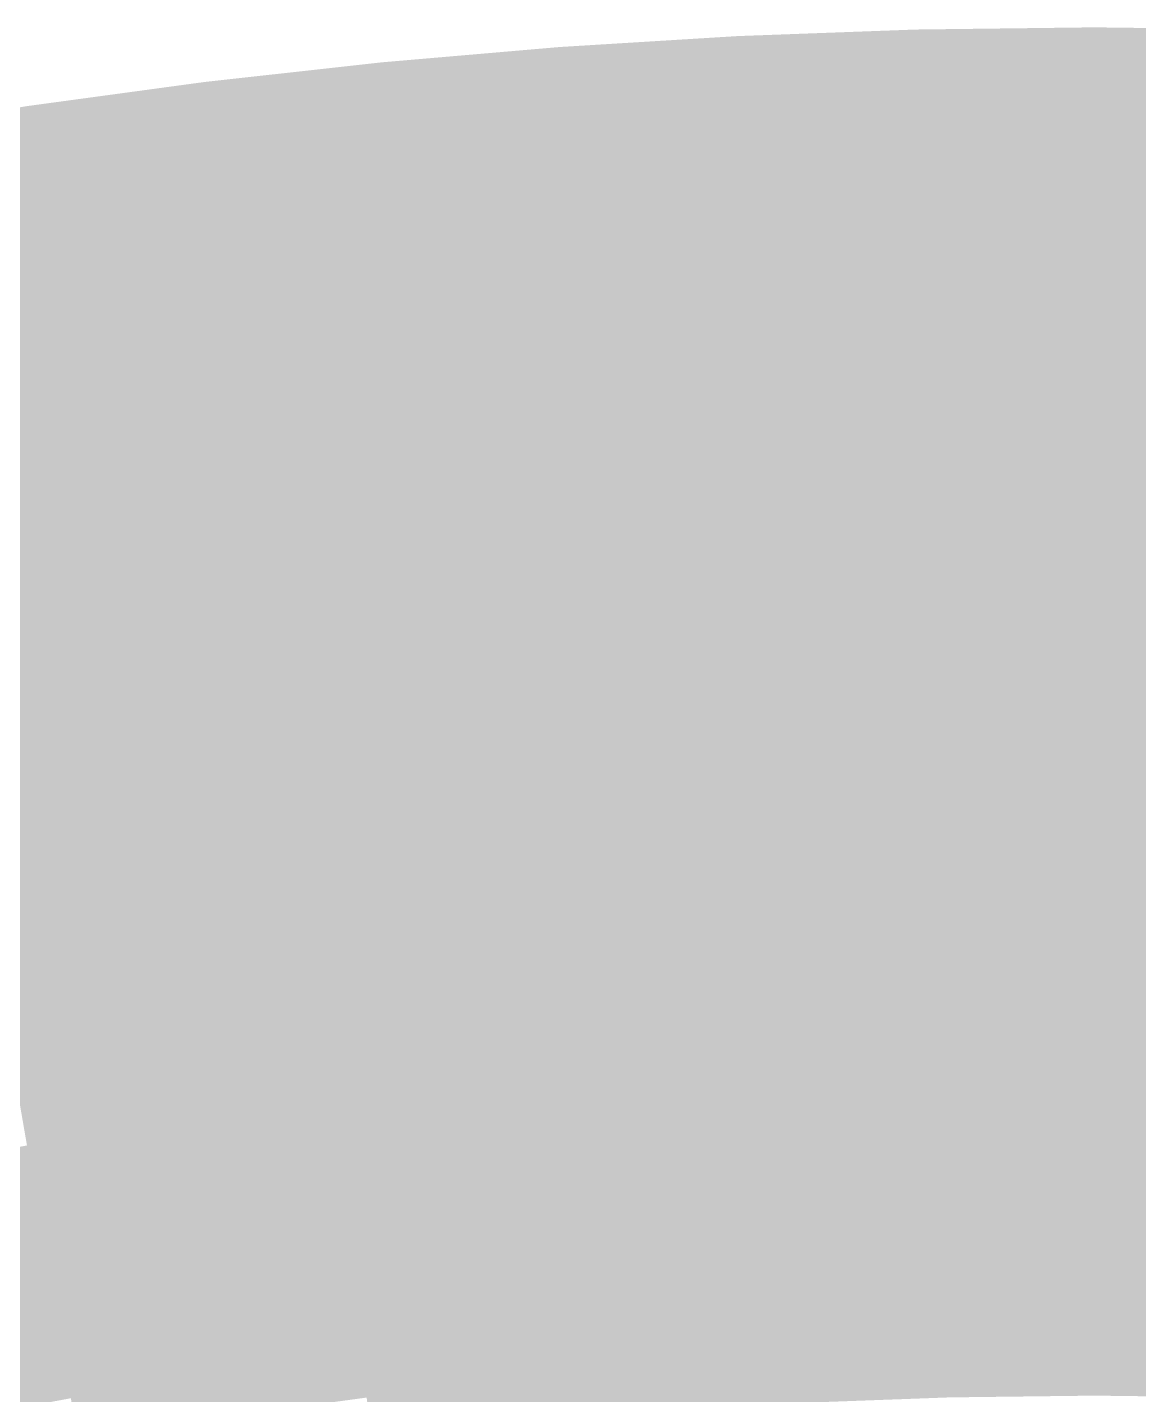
# Model space of a CAD drawing. Header units: inches. Extents: x -266 to 784, y -170 to 213.
# Drawn here: x -24.95 to 1.04, y 138.02 to 170 of the extents above; entities that cross this region are included whole.
import ezdxf

# ---------------------------------------------------------------- set-up
doc = ezdxf.new("R2010")
doc.units = ezdxf.units.IN
doc.header["$MEASUREMENT"] = 0

msp = doc.modelspace()

# ---------------------------------------------------------------- linework, layer by layer
at = {"color": 98, "true_color": 0x020301}
for points in [[(-8.292437, 168.796432), (-8.341505, 169.795228), (-4.147468, 168.9491), (-4.172009, 169.948799)], [(-4.147468, 168.9491), (-4.172009, 169.948799), (0, 169), (0, 170)], [(0, 169), (0, 170), (4.147468, 168.9491), (4.172009, 169.948799)], [(-16.564897, 168.186219), (-16.662914, 169.181404), (-12.432411, 168.542087), (-12.505976, 169.539378)], [(-12.432411, 168.542087), (-12.505976, 169.539378), (-8.292437, 168.796432), (-8.341505, 169.795228)], [(-20.687404, 167.729041), (-20.809815, 168.721521), (-16.564897, 168.186219), (-16.662914, 169.181404)], [(-24.79745, 167.17083), (-24.944181, 168.160007), (-20.687404, 167.729041), (-20.809815, 168.721521)], [(-28.892559, 166.511922), (-29.063521, 167.497199), (-24.79745, 167.17083), (-24.944181, 168.160007)]]:
    msp.add_solid(points, dxfattribs=at)
at = {"color": 98, "true_color": 0x050803}
for points in [[(-8.243369, 167.797637), (-8.292437, 168.796432), (-4.122926, 167.949402), (-4.147468, 168.9491)], [(-4.122926, 167.949402), (-4.147468, 168.9491), (0, 168), (0, 169)], [(0, 168), (0, 169), (4.122926, 167.949402), (4.147468, 168.9491)], [(-16.46688, 167.191034), (-16.564897, 168.186219), (-12.358847, 167.544797), (-12.432411, 168.542087)], [(-12.358847, 167.544797), (-12.432411, 168.542087), (-8.243369, 167.797637), (-8.292437, 168.796432)], [(-20.564993, 166.736562), (-20.687404, 167.729041), (-16.46688, 167.191034), (-16.564897, 168.186219)], [(-24.65072, 166.181654), (-24.79745, 167.17083), (-20.564993, 166.736562), (-20.687404, 167.729041)], [(-28.721597, 165.526644), (-28.892559, 166.511922), (-24.65072, 166.181654), (-24.79745, 167.17083)]]:
    msp.add_solid(points, dxfattribs=at)
at = {"color": 98, "true_color": 0x080c05}
for points in [[(-8.194302, 166.798841), (-8.243369, 167.797637), (-4.098385, 166.949703), (-4.122926, 167.949402)], [(-12.285282, 166.547506), (-12.358847, 167.544797), (-8.194302, 166.798841), (-8.243369, 167.797637)], [(-16.368862, 166.195849), (-16.46688, 167.191034), (-12.285282, 166.547506), (-12.358847, 167.544797)], [(-20.442583, 165.744082), (-20.564993, 166.736562), (-16.368862, 166.195849), (-16.46688, 167.191034)], [(-24.503989, 165.192477), (-24.65072, 166.181654), (-20.442583, 165.744082), (-20.564993, 166.736562)], [(-28.550635, 164.541366), (-28.721597, 165.526644), (-24.503989, 165.192477), (-24.65072, 166.181654)]]:
    msp.add_solid(points, dxfattribs=at)
at = {"color": 98, "true_color": 0x090c05}
for points in [[(-4.098385, 166.949703), (-4.122926, 167.949402), (0, 167), (0, 168)], [(0, 167), (0, 168), (4.098385, 166.949703), (4.122926, 167.949402)]]:
    msp.add_solid(points, dxfattribs=at)
at = {"color": 88, "true_color": 0x0c1008}
for points in [[(-8.145234, 165.800046), (-8.194302, 166.798841), (-4.073844, 165.950004), (-4.098385, 166.949703)], [(-4.073844, 165.950004), (-4.098385, 166.949703), (0, 166), (0, 167)], [(0, 166), (0, 167), (4.073844, 165.950004), (4.098385, 166.949703)]]:
    msp.add_solid(points, dxfattribs=at)
at = {"color": 88, "true_color": 0x0b1008}
for points in [[(-12.211718, 165.550216), (-12.285282, 166.547506), (-8.145234, 165.800046), (-8.194302, 166.798841)], [(-16.270845, 165.200665), (-16.368862, 166.195849), (-12.211718, 165.550216), (-12.285282, 166.547506)], [(-20.320172, 164.751603), (-20.442583, 165.744082), (-16.270845, 165.200665), (-16.368862, 166.195849)], [(-24.357259, 164.203301), (-24.503989, 165.192477), (-20.320172, 164.751603), (-20.442583, 165.744082)], [(-28.379674, 163.556089), (-28.550635, 164.541366), (-24.357259, 164.203301), (-24.503989, 165.192477)]]:
    msp.add_solid(points, dxfattribs=at)
at = {"color": 88, "true_color": 0x0f140a}
for points in [[(-4.049303, 164.950305), (-4.073844, 165.950004), (0, 165), (0, 166)], [(0, 165), (0, 166), (4.049303, 164.950305), (4.073844, 165.950004)], [(-8.096166, 164.80125), (-8.145234, 165.800046), (-4.049303, 164.950305), (-4.073844, 165.950004)]]:
    msp.add_solid(points, dxfattribs=at)
at = {"color": 88, "true_color": 0x0e140a}
for points in [[(-12.138153, 164.552925), (-12.211718, 165.550216), (-8.096166, 164.80125), (-8.145234, 165.800046)], [(-16.172828, 164.20548), (-16.270845, 165.200665), (-12.138153, 164.552925), (-12.211718, 165.550216)], [(-20.197761, 163.759123), (-20.320172, 164.751603), (-16.172828, 164.20548), (-16.270845, 165.200665)], [(-24.210528, 163.214124), (-24.357259, 164.203301), (-20.197761, 163.759123), (-20.320172, 164.751603)]]:
    msp.add_solid(points, dxfattribs=at)
at = {"color": 88, "true_color": 0x11190c}
for points in [[(-12.064588, 163.555635), (-12.138153, 164.552925), (-8.047099, 163.802455), (-8.096166, 164.80125)], [(-16.074811, 163.210295), (-16.172828, 164.20548), (-12.064588, 163.555635), (-12.138153, 164.552925)], [(-20.075351, 162.766644), (-20.197761, 163.759123), (-16.074811, 163.210295), (-16.172828, 164.20548)], [(-24.063798, 162.224948), (-24.210528, 163.214124), (-20.075351, 162.766644), (-20.197761, 163.759123)]]:
    msp.add_solid(points, dxfattribs=at)
at = {"color": 88, "true_color": 0x12190c}
for points in [[(-8.047099, 163.802455), (-8.096166, 164.80125), (-4.024761, 163.950606), (-4.049303, 164.950305)], [(-4.024761, 163.950606), (-4.049303, 164.950305), (0, 164), (0, 165)], [(0, 164), (0, 165), (4.024761, 163.950606), (4.049303, 164.950305)]]:
    msp.add_solid(points, dxfattribs=at)
at = {"color": 88, "true_color": 0x0d140a}
msp.add_solid([(-28.208712, 162.570811), (-28.379674, 163.556089), (-24.210528, 163.214124), (-24.357259, 164.203301)], dxfattribs=at)
at = {"color": 88, "true_color": 0x151d0e}
for points in [[(-11.991024, 162.558344), (-12.064588, 163.555635), (-7.998031, 162.803659), (-8.047099, 163.802455)], [(-7.998031, 162.803659), (-8.047099, 163.802455), (-4.00022, 162.950907), (-4.024761, 163.950606)], [(-4.00022, 162.950907), (-4.024761, 163.950606), (0, 163), (0, 164)]]:
    msp.add_solid(points, dxfattribs=at)
at = {"color": 88, "true_color": 0x161d0e}
msp.add_solid([(0, 163), (0, 164), (4.00022, 162.950907), (4.024761, 163.950606)], dxfattribs=at)
at = {"color": 88, "true_color": 0x141d0e}
for points in [[(-15.976794, 162.21511), (-16.074811, 163.210295), (-11.991024, 162.558344), (-12.064588, 163.555635)], [(-19.95294, 161.774164), (-20.075351, 162.766644), (-15.976794, 162.21511), (-16.074811, 163.210295)], [(-23.917067, 161.235771), (-24.063798, 162.224948), (-19.95294, 161.774164), (-20.075351, 162.766644)]]:
    msp.add_solid(points, dxfattribs=at)
at = {"color": 88, "true_color": 0x10190c}
msp.add_solid([(-28.03775, 161.585533), (-28.208712, 162.570811), (-24.063798, 162.224948), (-24.210528, 163.214124)], dxfattribs=at)
at = {"color": 88, "true_color": 0x182110}
for points in [[(-11.917459, 161.561054), (-11.991024, 162.558344), (-7.948963, 161.804864), (-7.998031, 162.803659)], [(-7.948963, 161.804864), (-7.998031, 162.803659), (-3.975679, 161.951209), (-4.00022, 162.950907)], [(-3.975679, 161.951209), (-4.00022, 162.950907), (0, 162), (0, 163)]]:
    msp.add_solid(points, dxfattribs=at)
at = {"color": 88, "true_color": 0x192110}
msp.add_solid([(0, 162), (0, 163), (3.975679, 161.951209), (4.00022, 162.950907)], dxfattribs=at)
at = {"color": 88, "true_color": 0x172110}
for points in [[(-15.878777, 161.219926), (-15.976794, 162.21511), (-11.917459, 161.561054), (-11.991024, 162.558344)], [(-19.830529, 160.781685), (-19.95294, 161.774164), (-15.878777, 161.219926), (-15.976794, 162.21511)]]:
    msp.add_solid(points, dxfattribs=at)
at = {"color": 88, "true_color": 0x131d0e}
msp.add_solid([(-27.866788, 160.600256), (-28.03775, 161.585533), (-23.917067, 161.235771), (-24.063798, 162.224948)], dxfattribs=at)
at = {"color": 250, "true_color": 0x1b2512}
for points in [[(-11.843895, 160.563764), (-11.917459, 161.561054), (-7.899896, 160.806068), (-7.948963, 161.804864)], [(-7.899896, 160.806068), (-7.948963, 161.804864), (-3.951138, 160.95151), (-3.975679, 161.951209)]]:
    msp.add_solid(points, dxfattribs=at)
at = {"color": 250, "true_color": 0x1c2512}
for points in [[(-3.951138, 160.95151), (-3.975679, 161.951209), (0, 161), (0, 162)], [(0, 161), (0, 162), (3.951138, 160.95151), (3.975679, 161.951209)]]:
    msp.add_solid(points, dxfattribs=at)
at = {"color": 88, "true_color": 0x162110}
for points in [[(-23.770337, 160.246595), (-23.917067, 161.235771), (-19.830529, 160.781685), (-19.95294, 161.774164)], [(-27.695826, 159.614978), (-27.866788, 160.600256), (-23.770337, 160.246595), (-23.917067, 161.235771)]]:
    msp.add_solid(points, dxfattribs=at)
at = {"color": 88, "true_color": 0x1a2512}
for points in [[(-15.78076, 160.224741), (-15.878777, 161.219926), (-11.843895, 160.563764), (-11.917459, 161.561054)], [(-19.708119, 159.789205), (-19.830529, 160.781685), (-15.78076, 160.224741), (-15.878777, 161.219926)]]:
    msp.add_solid(points, dxfattribs=at)
at = {"color": 250, "true_color": 0x1e2a14}
for points in [[(-7.850828, 159.807273), (-7.899896, 160.806068), (-3.926597, 159.951811), (-3.951138, 160.95151)], [(-11.77033, 159.566473), (-11.843895, 160.563764), (-7.850828, 159.807273), (-7.899896, 160.806068)]]:
    msp.add_solid(points, dxfattribs=at)
at = {"color": 250, "true_color": 0x1f2a14}
for points in [[(-3.926597, 159.951811), (-3.951138, 160.95151), (0, 160), (0, 161)], [(0, 160), (0, 161), (3.926597, 159.951811), (3.951138, 160.95151)]]:
    msp.add_solid(points, dxfattribs=at)
at = {"color": 88, "true_color": 0x192512}
for points in [[(-23.623606, 159.257418), (-23.770337, 160.246595), (-19.708119, 159.789205), (-19.830529, 160.781685)], [(-27.524864, 158.6297), (-27.695826, 159.614978), (-23.623606, 159.257418), (-23.770337, 160.246595)]]:
    msp.add_solid(points, dxfattribs=at)
at = {"color": 250, "true_color": 0x1d2a14}
for points in [[(-15.682742, 159.229556), (-15.78076, 160.224741), (-11.77033, 159.566473), (-11.843895, 160.563764)], [(-19.585708, 158.796726), (-19.708119, 159.789205), (-15.682742, 159.229556), (-15.78076, 160.224741)]]:
    msp.add_solid(points, dxfattribs=at)
at = {"color": 99, "true_color": 0x212e16}
for points in [[(-7.80176, 158.808478), (-7.850828, 159.807273), (-3.902055, 158.952112), (-3.926597, 159.951811)], [(-11.696766, 158.569183), (-11.77033, 159.566473), (-7.80176, 158.808478), (-7.850828, 159.807273)]]:
    msp.add_solid(points, dxfattribs=at)
at = {"color": 250, "true_color": 0x222e16}
msp.add_solid([(-3.902055, 158.952112), (-3.926597, 159.951811), (0, 159), (0, 160)], dxfattribs=at)
at = {"color": 250, "true_color": 0x232e16}
msp.add_solid([(0, 159), (0, 160), (3.902055, 158.952112), (3.926597, 159.951811)], dxfattribs=at)
at = {"color": 250, "true_color": 0x1c2a14}
for points in [[(-23.476876, 158.268242), (-23.623606, 159.257418), (-19.585708, 158.796726), (-19.708119, 159.789205)], [(-27.353902, 157.644423), (-27.524864, 158.6297), (-23.476876, 158.268242), (-23.623606, 159.257418)]]:
    msp.add_solid(points, dxfattribs=at)
at = {"color": 99, "true_color": 0x202e16}
for points in [[(-15.584725, 158.234372), (-15.682742, 159.229556), (-11.696766, 158.569183), (-11.77033, 159.566473)], [(-19.463297, 157.804246), (-19.585708, 158.796726), (-15.584725, 158.234372), (-15.682742, 159.229556)]]:
    msp.add_solid(points, dxfattribs=at)
at = {"color": 99, "true_color": 0x253219}
for points in [[(-7.752693, 157.809682), (-7.80176, 158.808478), (-3.877514, 157.952413), (-3.902055, 158.952112)], [(-3.877514, 157.952413), (-3.902055, 158.952112), (0, 158), (0, 159)]]:
    msp.add_solid(points, dxfattribs=at)
at = {"color": 99, "true_color": 0x263219}
msp.add_solid([(0, 158), (0, 159), (3.877514, 157.952413), (3.902055, 158.952112)], dxfattribs=at)
at = {"color": 99, "true_color": 0x1f2e16}
for points in [[(-23.330145, 157.279065), (-23.476876, 158.268242), (-19.463297, 157.804246), (-19.585708, 158.796726)], [(-27.18294, 156.659145), (-27.353902, 157.644423), (-23.330145, 157.279065), (-23.476876, 158.268242)]]:
    msp.add_solid(points, dxfattribs=at)
at = {"color": 99, "true_color": 0x243219}
msp.add_solid([(-11.623201, 157.571892), (-11.696766, 158.569183), (-7.752693, 157.809682), (-7.80176, 158.808478)], dxfattribs=at)
at = {"color": 99, "true_color": 0x233219}
for points in [[(-15.486708, 157.239187), (-15.584725, 158.234372), (-11.623201, 157.571892), (-11.696766, 158.569183)], [(-19.340887, 156.811766), (-19.463297, 157.804246), (-15.486708, 157.239187), (-15.584725, 158.234372)]]:
    msp.add_solid(points, dxfattribs=at)
at = {"color": 99, "true_color": 0x28361b}
for points in [[(-3.852973, 156.952715), (-3.877514, 157.952413), (0, 157), (0, 158)], [(-7.703625, 156.810887), (-7.752693, 157.809682), (-3.852973, 156.952715), (-3.877514, 157.952413)]]:
    msp.add_solid(points, dxfattribs=at)
at = {"color": 99, "true_color": 0x29361b}
msp.add_solid([(0, 157), (0, 158), (3.852973, 156.952715), (3.877514, 157.952413)], dxfattribs=at)
at = {"color": 99, "true_color": 0x223219}
for points in [[(-23.183415, 156.289889), (-23.330145, 157.279065), (-19.340887, 156.811766), (-19.463297, 157.804246)], [(-27.011978, 155.673867), (-27.18294, 156.659145), (-23.183415, 156.289889), (-23.330145, 157.279065)]]:
    msp.add_solid(points, dxfattribs=at)
at = {"color": 99, "true_color": 0x27361b}
msp.add_solid([(-11.549636, 156.574602), (-11.623201, 157.571892), (-7.703625, 156.810887), (-7.752693, 157.809682)], dxfattribs=at)
at = {"color": 99, "true_color": 0x26361b}
for points in [[(-15.388691, 156.244002), (-15.486708, 157.239187), (-11.549636, 156.574602), (-11.623201, 157.571892)], [(-19.218476, 155.819287), (-19.340887, 156.811766), (-15.388691, 156.244002), (-15.486708, 157.239187)]]:
    msp.add_solid(points, dxfattribs=at)
at = {"color": 99, "true_color": 0x25361b}
msp.add_solid([(-23.036684, 155.300712), (-23.183415, 156.289889), (-19.218476, 155.819287), (-19.340887, 156.811766)], dxfattribs=at)
at = {"color": 99, "true_color": 0x2a3b1d}
msp.add_solid([(-11.476072, 155.577311), (-11.549636, 156.574602), (-7.654557, 155.812091), (-7.703625, 156.810887)], dxfattribs=at)
at = {"color": 89, "true_color": 0x2b3b1d}
msp.add_solid([(-7.654557, 155.812091), (-7.703625, 156.810887), (-3.828432, 155.953016), (-3.852973, 156.952715)], dxfattribs=at)
at = {"color": 89, "true_color": 0x2c3b1d}
for points in [[(-3.828432, 155.953016), (-3.852973, 156.952715), (0, 156), (0, 157)], [(0, 156), (0, 157), (3.828432, 155.953016), (3.852973, 156.952715)]]:
    msp.add_solid(points, dxfattribs=at)
at = {"color": 99, "true_color": 0x293b1d}
for points in [[(-15.290674, 155.248817), (-15.388691, 156.244002), (-11.476072, 155.577311), (-11.549636, 156.574602)], [(-19.096065, 154.826807), (-19.218476, 155.819287), (-15.290674, 155.248817), (-15.388691, 156.244002)]]:
    msp.add_solid(points, dxfattribs=at)
at = {"color": 99, "true_color": 0x24361b}
msp.add_solid([(-26.841017, 154.68859), (-27.011978, 155.673867), (-23.036684, 155.300712), (-23.183415, 156.289889)], dxfattribs=at)
at = {"color": 99, "true_color": 0x283b1d}
msp.add_solid([(-22.889954, 154.311536), (-23.036684, 155.300712), (-19.096065, 154.826807), (-19.218476, 155.819287)], dxfattribs=at)
at = {"color": 89, "true_color": 0x2d3f1f}
for points in [[(-11.402507, 154.580021), (-11.476072, 155.577311), (-7.60549, 154.813296), (-7.654557, 155.812091)], [(-15.192657, 154.253633), (-15.290674, 155.248817), (-11.402507, 154.580021), (-11.476072, 155.577311)]]:
    msp.add_solid(points, dxfattribs=at)
at = {"color": 89, "true_color": 0x2e3f1f}
msp.add_solid([(-7.60549, 154.813296), (-7.654557, 155.812091), (-3.80389, 154.953317), (-3.828432, 155.953016)], dxfattribs=at)
at = {"color": 89, "true_color": 0x2f3f1f}
msp.add_solid([(-3.80389, 154.953317), (-3.828432, 155.953016), (0, 155), (0, 156)], dxfattribs=at)
at = {"color": 89, "true_color": 0x303f1f}
msp.add_solid([(0, 155), (0, 156), (3.80389, 154.953317), (3.828432, 155.953016)], dxfattribs=at)
at = {"color": 99, "true_color": 0x273b1d}
msp.add_solid([(-26.670055, 153.703312), (-26.841017, 154.68859), (-22.889954, 154.311536), (-23.036684, 155.300712)], dxfattribs=at)
at = {"color": 89, "true_color": 0x2c3f1f}
msp.add_solid([(-18.973655, 153.834328), (-19.096065, 154.826807), (-15.192657, 154.253633), (-15.290674, 155.248817)], dxfattribs=at)
at = {"color": 89, "true_color": 0x2b3f1f}
msp.add_solid([(-22.743224, 153.322359), (-22.889954, 154.311536), (-18.973655, 153.834328), (-19.096065, 154.826807)], dxfattribs=at)
at = {"color": 89, "true_color": 0x304321}
for points in [[(-11.328943, 153.58273), (-11.402507, 154.580021), (-7.556422, 153.8145), (-7.60549, 154.813296)], [(-15.09464, 153.258448), (-15.192657, 154.253633), (-11.328943, 153.58273), (-11.402507, 154.580021)]]:
    msp.add_solid(points, dxfattribs=at)
at = {"color": 89, "true_color": 0x314321}
msp.add_solid([(-7.556422, 153.8145), (-7.60549, 154.813296), (-3.779349, 153.953618), (-3.80389, 154.953317)], dxfattribs=at)
at = {"color": 89, "true_color": 0x324321}
msp.add_solid([(-3.779349, 153.953618), (-3.80389, 154.953317), (0, 154), (0, 155)], dxfattribs=at)
at = {"color": 89, "true_color": 0x334321}
msp.add_solid([(0, 154), (0, 155), (3.779349, 153.953618), (3.80389, 154.953317)], dxfattribs=at)
at = {"color": 99, "true_color": 0x2a3f1f}
msp.add_solid([(-26.499093, 152.718035), (-26.670055, 153.703312), (-22.743224, 153.322359), (-22.889954, 154.311536)], dxfattribs=at)
at = {"color": 89, "true_color": 0x2f4321}
msp.add_solid([(-18.851244, 152.841848), (-18.973655, 153.834328), (-15.09464, 153.258448), (-15.192657, 154.253633)], dxfattribs=at)
at = {"color": 89, "true_color": 0x2e4321}
msp.add_solid([(-22.596493, 152.333183), (-22.743224, 153.322359), (-18.851244, 152.841848), (-18.973655, 153.834328)], dxfattribs=at)
at = {"color": 89, "true_color": 0x334823}
for points in [[(-11.255378, 152.58544), (-11.328943, 153.58273), (-7.507354, 152.815705), (-7.556422, 153.8145)], [(-14.996622, 152.263263), (-15.09464, 153.258448), (-11.255378, 152.58544), (-11.328943, 153.58273)]]:
    msp.add_solid(points, dxfattribs=at)
at = {"color": 79, "true_color": 0x344823}
msp.add_solid([(-7.507354, 152.815705), (-7.556422, 153.8145), (-3.754808, 152.953919), (-3.779349, 153.953618)], dxfattribs=at)
at = {"color": 79, "true_color": 0x354823}
msp.add_solid([(-3.754808, 152.953919), (-3.779349, 153.953618), (0, 153), (0, 154)], dxfattribs=at)
at = {"color": 79, "true_color": 0x364823}
msp.add_solid([(0, 153), (0, 154), (3.754808, 152.953919), (3.779349, 153.953618)], dxfattribs=at)
at = {"color": 89, "true_color": 0x2d4321}
msp.add_solid([(-26.328131, 151.732757), (-26.499093, 152.718035), (-22.596493, 152.333183), (-22.743224, 153.322359)], dxfattribs=at)
at = {"color": 89, "true_color": 0x324823}
msp.add_solid([(-18.728833, 151.849369), (-18.851244, 152.841848), (-14.996622, 152.263263), (-15.09464, 153.258448)], dxfattribs=at)
at = {"color": 79, "true_color": 0x374c25}
msp.add_solid([(-7.458286, 151.816909), (-7.507354, 152.815705), (-3.730267, 151.95422), (-3.754808, 152.953919)], dxfattribs=at)
at = {"color": 79, "true_color": 0x384c25}
msp.add_solid([(-3.730267, 151.95422), (-3.754808, 152.953919), (0, 152), (0, 153)], dxfattribs=at)
at = {"color": 79, "true_color": 0x394c25}
msp.add_solid([(0, 152), (0, 153), (3.730267, 151.95422), (3.754808, 152.953919)], dxfattribs=at)
at = {"color": 89, "true_color": 0x314823}
msp.add_solid([(-22.449763, 151.344006), (-22.596493, 152.333183), (-18.728833, 151.849369), (-18.851244, 152.841848)], dxfattribs=at)
at = {"color": 79, "true_color": 0x364c25}
for points in [[(-14.898605, 151.268078), (-14.996622, 152.263263), (-11.181814, 151.588149), (-11.255378, 152.58544)], [(-11.181814, 151.588149), (-11.255378, 152.58544), (-7.458286, 151.816909), (-7.507354, 152.815705)]]:
    msp.add_solid(points, dxfattribs=at)
at = {"color": 89, "true_color": 0x304823}
msp.add_solid([(-26.157169, 150.747479), (-26.328131, 151.732757), (-22.449763, 151.344006), (-22.596493, 152.333183)], dxfattribs=at)
at = {"color": 79, "true_color": 0x354c25}
msp.add_solid([(-18.606423, 150.856889), (-18.728833, 151.849369), (-14.898605, 151.268078), (-14.996622, 152.263263)], dxfattribs=at)
at = {"color": 79, "true_color": 0x3b5028}
for points in [[(-7.409219, 150.818114), (-7.458286, 151.816909), (-3.705726, 150.954522), (-3.730267, 151.95422)], [(-3.705726, 150.954522), (-3.730267, 151.95422), (0, 151), (0, 152)]]:
    msp.add_solid(points, dxfattribs=at)
at = {"color": 79, "true_color": 0x3c5028}
msp.add_solid([(0, 151), (0, 152), (3.705726, 150.954522), (3.730267, 151.95422)], dxfattribs=at)
at = {"color": 79, "true_color": 0x344c25}
msp.add_solid([(-22.303032, 150.35483), (-22.449763, 151.344006), (-18.606423, 150.856889), (-18.728833, 151.849369)], dxfattribs=at)
at = {"color": 79, "true_color": 0x395028}
msp.add_solid([(-14.800588, 150.272894), (-14.898605, 151.268078), (-11.108249, 150.590859), (-11.181814, 151.588149)], dxfattribs=at)
at = {"color": 79, "true_color": 0x3a5028}
msp.add_solid([(-11.108249, 150.590859), (-11.181814, 151.588149), (-7.409219, 150.818114), (-7.458286, 151.816909)], dxfattribs=at)
at = {"color": 89, "true_color": 0x334c25}
msp.add_solid([(-25.986207, 149.762202), (-26.157169, 150.747479), (-22.303032, 150.35483), (-22.449763, 151.344006)], dxfattribs=at)
at = {"color": 79, "true_color": 0x385028}
msp.add_solid([(-18.484012, 149.86441), (-18.606423, 150.856889), (-14.800588, 150.272894), (-14.898605, 151.268078)], dxfattribs=at)
at = {"color": 69, "true_color": 0x3e542a}
msp.add_solid([(-7.360151, 149.819318), (-7.409219, 150.818114), (-3.681184, 149.954823), (-3.705726, 150.954522)], dxfattribs=at)
at = {"color": 69, "true_color": 0x3f542a}
msp.add_solid([(-3.681184, 149.954823), (-3.705726, 150.954522), (0, 150), (0, 151)], dxfattribs=at)
at = {"color": 69, "true_color": 0x40542a}
msp.add_solid([(0, 150), (0, 151), (3.681184, 149.954823), (3.705726, 150.954522)], dxfattribs=at)
at = {"color": 79, "true_color": 0x375028}
msp.add_solid([(-22.156302, 149.365653), (-22.303032, 150.35483), (-18.484012, 149.86441), (-18.606423, 150.856889)], dxfattribs=at)
at = {"color": 79, "true_color": 0x3d542a}
msp.add_solid([(-11.034685, 149.593569), (-11.108249, 150.590859), (-7.360151, 149.819318), (-7.409219, 150.818114)], dxfattribs=at)
at = {"color": 79, "true_color": 0x365028}
msp.add_solid([(-25.815245, 148.776924), (-25.986207, 149.762202), (-22.156302, 149.365653), (-22.303032, 150.35483)], dxfattribs=at)
at = {"color": 79, "true_color": 0x3c542a}
msp.add_solid([(-14.702571, 149.277709), (-14.800588, 150.272894), (-11.034685, 149.593569), (-11.108249, 150.590859)], dxfattribs=at)
at = {"color": 79, "true_color": 0x3b542a}
msp.add_solid([(-18.361601, 148.87193), (-18.484012, 149.86441), (-14.702571, 149.277709), (-14.800588, 150.272894)], dxfattribs=at)
at = {"color": 69, "true_color": 0x42592c}
msp.add_solid([(-3.656643, 148.955124), (-3.681184, 149.954823), (0, 149), (0, 150)], dxfattribs=at)
at = {"color": 69, "true_color": 0x43592c}
msp.add_solid([(0, 149), (0, 150), (3.656643, 148.955124), (3.681184, 149.954823)], dxfattribs=at)
at = {"color": 79, "true_color": 0x3a542a}
msp.add_solid([(-22.009571, 148.376476), (-22.156302, 149.365653), (-18.361601, 148.87193), (-18.484012, 149.86441)], dxfattribs=at)
at = {"color": 69, "true_color": 0x40592c}
msp.add_solid([(-10.96112, 148.596278), (-11.034685, 149.593569), (-7.311083, 148.820523), (-7.360151, 149.819318)], dxfattribs=at)
at = {"color": 69, "true_color": 0x41592c}
msp.add_solid([(-7.311083, 148.820523), (-7.360151, 149.819318), (-3.656643, 148.955124), (-3.681184, 149.954823)], dxfattribs=at)
at = {"color": 79, "true_color": 0x39542a}
msp.add_solid([(-25.644283, 147.791646), (-25.815245, 148.776924), (-22.009571, 148.376476), (-22.156302, 149.365653)], dxfattribs=at)
at = {"color": 69, "true_color": 0x3f592c}
msp.add_solid([(-14.604554, 148.282524), (-14.702571, 149.277709), (-10.96112, 148.596278), (-11.034685, 149.593569)], dxfattribs=at)
at = {"color": 69, "true_color": 0x3e592c}
msp.add_solid([(-18.239191, 147.879451), (-18.361601, 148.87193), (-14.604554, 148.282524), (-14.702571, 149.277709)], dxfattribs=at)
at = {"color": 79, "true_color": 0x3d592c}
msp.add_solid([(-21.862841, 147.3873), (-22.009571, 148.376476), (-18.239191, 147.879451), (-18.361601, 148.87193)], dxfattribs=at)
at = {"color": 69, "true_color": 0x435d2e}
msp.add_solid([(-10.887555, 147.598988), (-10.96112, 148.596278), (-7.262016, 147.821728), (-7.311083, 148.820523)], dxfattribs=at)
at = {"color": 69, "true_color": 0x445d2e}
msp.add_solid([(-7.262016, 147.821728), (-7.311083, 148.820523), (-3.632102, 147.955425), (-3.656643, 148.955124)], dxfattribs=at)
at = {"color": 69, "true_color": 0x455d2e}
msp.add_solid([(-3.632102, 147.955425), (-3.656643, 148.955124), (0, 148), (0, 149)], dxfattribs=at)
at = {"color": 69, "true_color": 0x465d2e}
msp.add_solid([(0, 148), (0, 149), (3.632102, 147.955425), (3.656643, 148.955124)], dxfattribs=at)
at = {"color": 79, "true_color": 0x3c592c}
msp.add_solid([(-25.473321, 146.806369), (-25.644283, 147.791646), (-21.862841, 147.3873), (-22.009571, 148.376476)], dxfattribs=at)
at = {"color": 69, "true_color": 0x425d2e}
msp.add_solid([(-14.506537, 147.28734), (-14.604554, 148.282524), (-10.887555, 147.598988), (-10.96112, 148.596278)], dxfattribs=at)
at = {"color": 69, "true_color": 0x415d2e}
msp.add_solid([(-18.11678, 146.886971), (-18.239191, 147.879451), (-14.506537, 147.28734), (-14.604554, 148.282524)], dxfattribs=at)
at = {"color": 69, "true_color": 0x405d2e}
msp.add_solid([(-21.71611, 146.398123), (-21.862841, 147.3873), (-18.11678, 146.886971), (-18.239191, 147.879451)], dxfattribs=at)
at = {"color": 69, "true_color": 0x466130}
msp.add_solid([(-10.813991, 146.601697), (-10.887555, 147.598988), (-7.212948, 146.822932), (-7.262016, 147.821728)], dxfattribs=at)
at = {"color": 59, "true_color": 0x476130}
msp.add_solid([(-7.212948, 146.822932), (-7.262016, 147.821728), (-3.607561, 146.955726), (-3.632102, 147.955425)], dxfattribs=at)
at = {"color": 59, "true_color": 0x486130}
msp.add_solid([(-3.607561, 146.955726), (-3.632102, 147.955425), (0, 147), (0, 148)], dxfattribs=at)
at = {"color": 59, "true_color": 0x496130}
msp.add_solid([(0, 147), (0, 148), (3.607561, 146.955726), (3.632102, 147.955425)], dxfattribs=at)
at = {"color": 69, "true_color": 0x456130}
msp.add_solid([(-14.40852, 146.292155), (-14.506537, 147.28734), (-10.813991, 146.601697), (-10.887555, 147.598988)], dxfattribs=at)
at = {"color": 69, "true_color": 0x3e5d2e}
msp.add_solid([(-25.30236, 145.821091), (-25.473321, 146.806369), (-21.71611, 146.398123), (-21.862841, 147.3873)], dxfattribs=at)
at = {"color": 69, "true_color": 0x446130}
msp.add_solid([(-17.994369, 145.894492), (-18.11678, 146.886971), (-14.40852, 146.292155), (-14.506537, 147.28734)], dxfattribs=at)
at = {"color": 69, "true_color": 0x426130}
msp.add_solid([(-21.56938, 145.408947), (-21.71611, 146.398123), (-17.994369, 145.894492), (-18.11678, 146.886971)], dxfattribs=at)
at = {"color": 59, "true_color": 0x496532}
msp.add_solid([(-10.740426, 145.604407), (-10.813991, 146.601697), (-7.16388, 145.824137), (-7.212948, 146.822932)], dxfattribs=at)
at = {"color": 59, "true_color": 0x4a6532}
msp.add_solid([(-7.16388, 145.824137), (-7.212948, 146.822932), (-3.583019, 145.956028), (-3.607561, 146.955726)], dxfattribs=at)
at = {"color": 59, "true_color": 0x4b6532}
msp.add_solid([(-3.583019, 145.956028), (-3.607561, 146.955726), (0, 146), (0, 147)], dxfattribs=at)
at = {"color": 59, "true_color": 0x4d6532}
msp.add_solid([(0, 146), (0, 147), (3.583019, 145.956028), (3.607561, 146.955726)], dxfattribs=at)
at = {"color": 59, "true_color": 0x486532}
msp.add_solid([(-14.310502, 145.29697), (-14.40852, 146.292155), (-10.740426, 145.604407), (-10.813991, 146.601697)], dxfattribs=at)
at = {"color": 69, "true_color": 0x416130}
msp.add_solid([(-25.131398, 144.835813), (-25.30236, 145.821091), (-21.56938, 145.408947), (-21.71611, 146.398123)], dxfattribs=at)
at = {"color": 59, "true_color": 0x476532}
msp.add_solid([(-17.871959, 144.902012), (-17.994369, 145.894492), (-14.310502, 145.29697), (-14.40852, 146.292155)], dxfattribs=at)
at = {"color": 69, "true_color": 0x456532}
msp.add_solid([(-21.422649, 144.41977), (-21.56938, 145.408947), (-17.871959, 144.902012), (-17.994369, 145.894492)], dxfattribs=at)
at = {"color": 87, "true_color": 0x4c6a34}
msp.add_solid([(-10.666862, 144.607116), (-10.740426, 145.604407), (-7.114813, 144.825341), (-7.16388, 145.824137)], dxfattribs=at)
at = {"color": 87, "true_color": 0x4d6a34}
msp.add_solid([(-7.114813, 144.825341), (-7.16388, 145.824137), (-3.558478, 144.956329), (-3.583019, 145.956028)], dxfattribs=at)
at = {"color": 87, "true_color": 0x4f6a34}
msp.add_solid([(-3.558478, 144.956329), (-3.583019, 145.956028), (0, 145), (0, 146)], dxfattribs=at)
at = {"color": 87, "true_color": 0x506a34}
msp.add_solid([(0, 145), (0, 146), (3.558478, 144.956329), (3.583019, 145.956028)], dxfattribs=at)
at = {"color": 87, "true_color": 0x4b6a34}
msp.add_solid([(-14.212485, 144.301785), (-14.310502, 145.29697), (-10.666862, 144.607116), (-10.740426, 145.604407)], dxfattribs=at)
at = {"color": 69, "true_color": 0x446532}
msp.add_solid([(-24.960436, 143.850536), (-25.131398, 144.835813), (-21.422649, 144.41977), (-21.56938, 145.408947)], dxfattribs=at)
at = {"color": 87, "true_color": 0x4a6a34}
msp.add_solid([(-17.749548, 143.909533), (-17.871959, 144.902012), (-14.212485, 144.301785), (-14.310502, 145.29697)], dxfattribs=at)
at = {"color": 87, "true_color": 0x486a34}
msp.add_solid([(-21.275919, 143.430594), (-21.422649, 144.41977), (-17.749548, 143.909533), (-17.871959, 144.902012)], dxfattribs=at)
at = {"color": 87, "true_color": 0x506e36}
msp.add_solid([(-7.065745, 143.826546), (-7.114813, 144.825341), (-3.533937, 143.95663), (-3.558478, 144.956329)], dxfattribs=at)
at = {"color": 87, "true_color": 0x526e36}
msp.add_solid([(-3.533937, 143.95663), (-3.558478, 144.956329), (0, 144), (0, 145)], dxfattribs=at)
at = {"color": 87, "true_color": 0x536e36}
msp.add_solid([(0, 144), (0, 145), (3.533937, 143.95663), (3.558478, 144.956329)], dxfattribs=at)
at = {"color": 87, "true_color": 0x4e6e36}
msp.add_solid([(-14.114468, 143.306601), (-14.212485, 144.301785), (-10.593297, 143.609826), (-10.666862, 144.607116)], dxfattribs=at)
at = {"color": 87, "true_color": 0x4f6e36}
msp.add_solid([(-10.593297, 143.609826), (-10.666862, 144.607116), (-7.065745, 143.826546), (-7.114813, 144.825341)], dxfattribs=at)
at = {"color": 87, "true_color": 0x476a34}
msp.add_solid([(-24.789474, 142.865258), (-24.960436, 143.850536), (-21.275919, 143.430594), (-21.422649, 144.41977)], dxfattribs=at)
at = {"color": 87, "true_color": 0x4d6e36}
msp.add_solid([(-17.627137, 142.917053), (-17.749548, 143.909533), (-14.114468, 143.306601), (-14.212485, 144.301785)], dxfattribs=at)
at = {"color": 87, "true_color": 0x4b6e36}
msp.add_solid([(-21.129188, 142.441417), (-21.275919, 143.430594), (-17.627137, 142.917053), (-17.749548, 143.909533)], dxfattribs=at)
at = {"color": 87, "true_color": 0x547239}
msp.add_solid([(-7.016677, 142.82775), (-7.065745, 143.826546), (-3.509396, 142.956931), (-3.533937, 143.95663)], dxfattribs=at)
at = {"color": 87, "true_color": 0x557239}
msp.add_solid([(-3.509396, 142.956931), (-3.533937, 143.95663), (0, 143), (0, 144)], dxfattribs=at)
at = {"color": 87, "true_color": 0x567239}
msp.add_solid([(0, 143), (0, 144), (3.509396, 142.956931), (3.533937, 143.95663)], dxfattribs=at)
at = {"color": 97, "true_color": 0x466a34}
msp.add_solid([(-28.288097, 142.213866), (-28.483187, 143.194651), (-24.789474, 142.865258), (-24.960436, 143.850536)], dxfattribs=at)
at = {"color": 87, "true_color": 0x517239}
msp.add_solid([(-14.016451, 142.311416), (-14.114468, 143.306601), (-10.519733, 142.612535), (-10.593297, 143.609826)], dxfattribs=at)
at = {"color": 87, "true_color": 0x527239}
msp.add_solid([(-10.519733, 142.612535), (-10.593297, 143.609826), (-7.016677, 142.82775), (-7.065745, 143.826546)], dxfattribs=at)
at = {"color": 87, "true_color": 0x4a6e36}
msp.add_solid([(-24.618512, 141.879981), (-24.789474, 142.865258), (-21.129188, 142.441417), (-21.275919, 143.430594)], dxfattribs=at)
at = {"color": 87, "true_color": 0x507239}
msp.add_solid([(-17.504727, 141.924573), (-17.627137, 142.917053), (-14.016451, 142.311416), (-14.114468, 143.306601)], dxfattribs=at)
at = {"color": 77, "true_color": 0x57763b}
msp.add_solid([(-6.96761, 141.828955), (-7.016677, 142.82775), (-3.484854, 141.957232), (-3.509396, 142.956931)], dxfattribs=at)
at = {"color": 77, "true_color": 0x58763b}
msp.add_solid([(-3.484854, 141.957232), (-3.509396, 142.956931), (0, 142), (0, 143)], dxfattribs=at)
at = {"color": 77, "true_color": 0x5a763b}
msp.add_solid([(0, 142), (0, 143), (3.484854, 141.957232), (3.509396, 142.956931)], dxfattribs=at)
at = {"color": 87, "true_color": 0x496e36}
msp.add_solid([(-28.093006, 141.23308), (-28.288097, 142.213866), (-24.618512, 141.879981), (-24.789474, 142.865258)], dxfattribs=at)
at = {"color": 87, "true_color": 0x4e7239}
msp.add_solid([(-20.982458, 141.452241), (-21.129188, 142.441417), (-17.504727, 141.924573), (-17.627137, 142.917053)], dxfattribs=at)
at = {"color": 87, "true_color": 0x55763b}
msp.add_solid([(-10.446168, 141.615245), (-10.519733, 142.612535), (-6.96761, 141.828955), (-7.016677, 142.82775)], dxfattribs=at)
at = {"color": 87, "true_color": 0x4d7239}
msp.add_solid([(-24.44755, 140.894703), (-24.618512, 141.879981), (-20.982458, 141.452241), (-21.129188, 142.441417)], dxfattribs=at)
at = {"color": 87, "true_color": 0x53763b}
msp.add_solid([(-17.382316, 140.932094), (-17.504727, 141.924573), (-13.918434, 141.316231), (-14.016451, 142.311416)], dxfattribs=at)
at = {"color": 87, "true_color": 0x54763b}
msp.add_solid([(-13.918434, 141.316231), (-14.016451, 142.311416), (-10.446168, 141.615245), (-10.519733, 142.612535)], dxfattribs=at)
at = {"color": 77, "true_color": 0x5b7b3d}
msp.add_solid([(-3.460313, 140.957533), (-3.484854, 141.957232), (0, 141), (0, 142)], dxfattribs=at)
at = {"color": 77, "true_color": 0x5d7b3d}
msp.add_solid([(0, 141), (0, 142), (3.460313, 140.957533), (3.484854, 141.957232)], dxfattribs=at)
at = {"color": 87, "true_color": 0x4b7239}
msp.add_solid([(-27.897916, 140.252295), (-28.093006, 141.23308), (-24.44755, 140.894703), (-24.618512, 141.879981)], dxfattribs=at)
at = {"color": 87, "true_color": 0x51763b}
msp.add_solid([(-20.835727, 140.463064), (-20.982458, 141.452241), (-17.382316, 140.932094), (-17.504727, 141.924573)], dxfattribs=at)
at = {"color": 77, "true_color": 0x587b3d}
msp.add_solid([(-10.372603, 140.617954), (-10.446168, 141.615245), (-6.918542, 140.830159), (-6.96761, 141.828955)], dxfattribs=at)
at = {"color": 77, "true_color": 0x5a7b3d}
msp.add_solid([(-6.918542, 140.830159), (-6.96761, 141.828955), (-3.460313, 140.957533), (-3.484854, 141.957232)], dxfattribs=at)
at = {"color": 87, "true_color": 0x50763b}
msp.add_solid([(-24.276588, 139.909425), (-24.44755, 140.894703), (-20.835727, 140.463064), (-20.982458, 141.452241)], dxfattribs=at)
at = {"color": 77, "true_color": 0x577b3d}
msp.add_solid([(-13.820417, 140.321046), (-13.918434, 141.316231), (-10.372603, 140.617954), (-10.446168, 141.615245)], dxfattribs=at)
at = {"color": 87, "true_color": 0x567b3d}
msp.add_solid([(-17.259905, 139.939614), (-17.382316, 140.932094), (-13.820417, 140.321046), (-13.918434, 141.316231)], dxfattribs=at)
at = {"color": 87, "true_color": 0x4e763b}
msp.add_solid([(-27.702826, 139.27151), (-27.897916, 140.252295), (-24.276588, 139.909425), (-24.44755, 140.894703)], dxfattribs=at)
at = {"color": 87, "true_color": 0x547b3d}
msp.add_solid([(-20.688997, 139.473888), (-20.835727, 140.463064), (-17.259905, 139.939614), (-17.382316, 140.932094)], dxfattribs=at)
at = {"color": 77, "true_color": 0x5b7f3f}
msp.add_solid([(-10.299039, 139.620664), (-10.372603, 140.617954), (-6.869474, 139.831364), (-6.918542, 140.830159)], dxfattribs=at)
at = {"color": 77, "true_color": 0x5d7f3f}
msp.add_solid([(-6.869474, 139.831364), (-6.918542, 140.830159), (-3.435772, 139.957835), (-3.460313, 140.957533)], dxfattribs=at)
at = {"color": 77, "true_color": 0x5e7f3f}
msp.add_solid([(-3.435772, 139.957835), (-3.460313, 140.957533), (0, 140), (0, 141)], dxfattribs=at)
at = {"color": 77, "true_color": 0x607f3f}
msp.add_solid([(0, 140), (0, 141), (3.435772, 139.957835), (3.460313, 140.957533)], dxfattribs=at)
at = {"color": 87, "true_color": 0x537b3d}
msp.add_solid([(-24.105626, 138.924148), (-24.276588, 139.909425), (-20.688997, 139.473888), (-20.835727, 140.463064)], dxfattribs=at)
at = {"color": 77, "true_color": 0x5a7f3f}
msp.add_solid([(-13.7224, 139.325862), (-13.820417, 140.321046), (-10.299039, 139.620664), (-10.372603, 140.617954)], dxfattribs=at)
at = {"color": 77, "true_color": 0x597f3f}
msp.add_solid([(-17.137495, 138.947135), (-17.259905, 139.939614), (-13.7224, 139.325862), (-13.820417, 140.321046)], dxfattribs=at)
at = {"color": 87, "true_color": 0x517b3d}
msp.add_solid([(-27.507735, 138.290725), (-27.702826, 139.27151), (-24.105626, 138.924148), (-24.276588, 139.909425)], dxfattribs=at)
at = {"color": 77, "true_color": 0x577f3f}
msp.add_solid([(-20.542266, 138.484711), (-20.688997, 139.473888), (-17.137495, 138.947135), (-17.259905, 139.939614)], dxfattribs=at)
at = {"color": 77, "true_color": 0x5f8341}
msp.add_solid([(-10.225474, 138.623373), (-10.299039, 139.620664), (-6.820407, 138.832568), (-6.869474, 139.831364)], dxfattribs=at)
at = {"color": 77, "true_color": 0x608341}
msp.add_solid([(-6.820407, 138.832568), (-6.869474, 139.831364), (-3.411231, 138.958136), (-3.435772, 139.957835)], dxfattribs=at)
at = {"color": 77, "true_color": 0x628341}
msp.add_solid([(-3.411231, 138.958136), (-3.435772, 139.957835), (0, 139), (0, 140)], dxfattribs=at)
at = {"color": 77, "true_color": 0x638341}
msp.add_solid([(0, 139), (0, 140), (3.411231, 138.958136), (3.435772, 139.957835)], dxfattribs=at)
at = {"color": 87, "true_color": 0x567f3f}
msp.add_solid([(-23.934664, 137.93887), (-24.105626, 138.924148), (-20.542266, 138.484711), (-20.688997, 139.473888)], dxfattribs=at)
at = {"color": 77, "true_color": 0x5d8341}
msp.add_solid([(-13.624382, 138.330677), (-13.7224, 139.325862), (-10.225474, 138.623373), (-10.299039, 139.620664)], dxfattribs=at)
at = {"color": 77, "true_color": 0x5b8341}
msp.add_solid([(-17.015084, 137.954655), (-17.137495, 138.947135), (-13.624382, 138.330677), (-13.7224, 139.325862)], dxfattribs=at)
at = {"color": 87, "true_color": 0x547f3f}
msp.add_solid([(-27.312645, 137.309939), (-27.507735, 138.290725), (-23.934664, 137.93887), (-24.105626, 138.924148)], dxfattribs=at)
at = {"color": 77, "true_color": 0x5a8341}
msp.add_solid([(-20.395536, 137.495535), (-20.542266, 138.484711), (-17.015084, 137.954655), (-17.137495, 138.947135)], dxfattribs=at)
at = {"color": 77, "true_color": 0x628843}
msp.add_solid([(-10.15191, 137.626083), (-10.225474, 138.623373), (-6.771339, 137.833773), (-6.820407, 138.832568)], dxfattribs=at)
at = {"color": 77, "true_color": 0x638843}
msp.add_solid([(-6.771339, 137.833773), (-6.820407, 138.832568), (-3.38669, 137.958437), (-3.411231, 138.958136)], dxfattribs=at)
at = {"color": 77, "true_color": 0x658843}
msp.add_solid([(-3.38669, 137.958437), (-3.411231, 138.958136), (0, 138), (0, 139)], dxfattribs=at)
at = {"color": 77, "true_color": 0x668843}
msp.add_solid([(0, 138), (0, 139), (3.38669, 137.958437), (3.411231, 138.958136)], dxfattribs=at)
at = {"color": 77, "true_color": 0x588341}
msp.add_solid([(-23.763703, 136.953592), (-23.934664, 137.93887), (-20.395536, 137.495535), (-20.542266, 138.484711)], dxfattribs=at)
at = {"color": 77, "true_color": 0x608843}
msp.add_solid([(-13.526365, 137.335492), (-13.624382, 138.330677), (-10.15191, 137.626083), (-10.225474, 138.623373)], dxfattribs=at)
at = {"color": 77, "true_color": 0x5e8843}
msp.add_solid([(-16.892673, 136.962176), (-17.015084, 137.954655), (-13.526365, 137.335492), (-13.624382, 138.330677)], dxfattribs=at)

doc.saveas('drawing.dxf')
